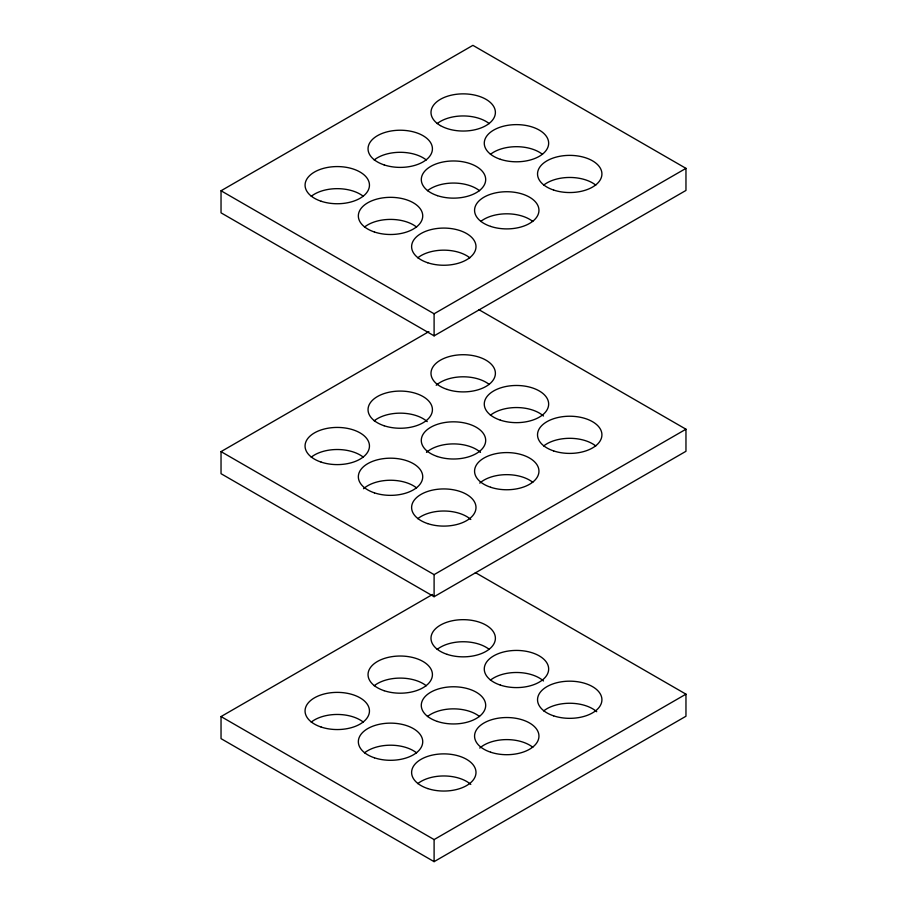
<?xml version="1.0" encoding="UTF-8"?>
<svg xmlns="http://www.w3.org/2000/svg" width="907" height="907" viewBox="0 0 907 907"><rect width="100%" height="100%" fill="white"/><g stroke="black" fill="none" stroke-linecap="round" stroke-linejoin="round"><path stroke-width="1.36" d="M221.036 190.765L472.898 45.35L685.964 168.362L685.964 190.436L434.102 335.851L221.036 212.839L221.036 190.765L434.102 313.777L685.964 168.362M479.021 309.74L685.964 429.215L685.964 451.289L434.102 596.704L221.036 473.692L221.036 451.618L428.886 331.622M221.036 451.618L434.102 574.63L685.964 429.215M475.347 572.566L685.964 694.161L685.964 716.235L434.102 861.65L221.036 738.638L221.036 716.564L432.56 594.448M221.036 716.564L434.102 839.576L685.964 694.161M434.102 313.777L434.102 335.851M434.102 574.63L434.102 596.704M434.102 839.576L434.102 861.65M417.753 783.625A32.187 18.582 0 0 1 470.801 784.43M479.758 748.071A32.187 18.582 0 0 1 532.806 747.266M543.69 710.918A32.187 18.582 0 0 1 596.738 711.723M490.415 680.159A32.187 18.582 0 0 1 543.474 680.964M437.151 649.412A32.187 18.582 0 0 1 489.247 649.412M427.458 716.519A32.187 18.582 0 0 1 479.542 716.519M374.194 685.76A32.187 18.582 0 0 1 426.279 685.76M311.226 722.119A32.187 18.582 0 0 1 363.31 722.119M364.489 752.867A32.187 18.582 0 0 1 416.585 752.867M417.753 518.679A32.187 18.582 0 0 1 470.801 519.484M479.758 483.125A32.187 18.582 0 0 1 532.806 482.32M543.69 445.972A32.187 18.582 0 0 1 595.774 445.972M490.415 415.225A32.187 18.582 0 0 1 543.474 416.018M436.199 385.271A32.187 18.582 0 0 1 489.247 384.466M426.494 452.378A32.187 18.582 0 0 1 480.506 452.378M374.194 420.825A32.187 18.582 0 0 1 427.242 421.619M311.226 457.173A32.187 18.582 0 0 1 363.31 457.173M363.526 488.726A32.187 18.582 0 0 1 416.585 487.921M417.753 257.826A32.187 18.582 0 0 1 469.849 257.826M480.721 221.467A32.187 18.582 0 0 1 532.806 221.467M543.69 185.119A32.187 18.582 0 0 1 595.774 185.119M490.415 154.36A32.187 18.582 0 0 1 542.511 154.36M437.151 123.613A32.187 18.582 0 0 1 489.247 123.613M427.458 190.719A32.187 18.582 0 0 1 479.542 190.719M374.194 159.961A32.187 18.582 0 0 1 426.279 159.961M311.226 196.32A32.187 18.582 0 0 1 363.31 196.32M364.489 227.067A32.187 18.582 0 0 1 416.585 227.067M384.137 690.703A32.187 18.582 0 0 0 432.424 674.604A32.187 18.582 0 0 0 384.137 658.516A32.187 18.582 0 0 0 384.137 690.703M447.106 654.355A32.187 18.582 0 0 0 495.392 638.256A32.187 18.582 0 0 0 447.106 622.157A32.187 18.582 0 0 0 447.106 654.355M490.664 752.209A32.187 18.582 0 0 0 538.951 736.11A32.187 18.582 0 0 0 490.664 720.022A32.187 18.582 0 0 0 490.664 752.209M321.169 727.063A32.187 18.582 0 0 0 369.455 710.963A32.187 18.582 0 0 0 321.169 694.864A32.187 18.582 0 0 0 321.169 727.063M374.444 757.81A32.187 18.582 0 0 0 422.73 741.711A32.187 18.582 0 0 0 374.444 725.623A32.187 18.582 0 0 0 374.444 757.81M427.707 788.557A32.187 18.582 0 0 0 475.994 772.469A32.187 18.582 0 0 0 427.707 756.37A32.187 18.582 0 0 0 427.707 788.557M553.633 715.85A32.187 18.582 0 0 0 601.919 699.762A32.187 18.582 0 0 0 553.633 683.663A32.187 18.582 0 0 0 553.633 715.85M437.401 721.462A32.187 18.582 0 0 0 485.687 705.363A32.187 18.582 0 0 0 437.401 689.263A32.187 18.582 0 0 0 437.401 721.462M500.369 685.102A32.187 18.582 0 0 0 548.656 669.003A32.187 18.582 0 0 0 500.369 652.915A32.187 18.582 0 0 0 500.369 685.102M384.137 425.757A32.187 18.582 0 0 0 432.424 409.669A32.187 18.582 0 0 0 384.137 393.57A32.187 18.582 0 0 0 384.137 425.757M447.106 389.409A32.187 18.582 0 0 0 495.392 373.31A32.187 18.582 0 0 0 447.106 357.211A32.187 18.582 0 0 0 447.106 389.409M490.664 487.263A32.187 18.582 0 0 0 538.951 471.164A32.187 18.582 0 0 0 490.664 455.076A32.187 18.582 0 0 0 490.664 487.263M321.169 462.117A32.187 18.582 0 0 0 369.455 446.017A32.187 18.582 0 0 0 321.169 429.918A32.187 18.582 0 0 0 321.169 462.117M374.444 492.864A32.187 18.582 0 0 0 422.73 476.765A32.187 18.582 0 0 0 374.444 460.677A32.187 18.582 0 0 0 374.444 492.864M427.707 523.611A32.187 18.582 0 0 0 475.994 507.523A32.187 18.582 0 0 0 427.707 491.424A32.187 18.582 0 0 0 427.707 523.611M553.633 450.915A32.187 18.582 0 0 0 601.919 434.816A32.187 18.582 0 0 0 553.633 418.717A32.187 18.582 0 0 0 553.633 450.915M437.401 456.516A32.187 18.582 0 0 0 485.687 440.417A32.187 18.582 0 0 0 437.401 424.317A32.187 18.582 0 0 0 437.401 456.516M500.369 420.156A32.187 18.582 0 0 0 548.656 404.057A32.187 18.582 0 0 0 500.369 387.969A32.187 18.582 0 0 0 500.369 420.156M384.137 164.904A32.187 18.582 0 0 0 432.424 148.805A32.187 18.582 0 0 0 384.137 132.717A32.187 18.582 0 0 0 384.137 164.904M440.439 125.597A32.187 18.582 0 0 0 494.292 117.264A32.187 18.582 0 0 0 454.872 94.498A32.187 18.582 0 0 0 440.439 125.597M490.664 226.41A32.187 18.582 0 0 0 538.951 210.311A32.187 18.582 0 0 0 490.664 194.223A32.187 18.582 0 0 0 490.664 226.41M321.169 201.252A32.187 18.582 0 0 0 369.455 185.164A32.187 18.582 0 0 0 321.169 169.065A32.187 18.582 0 0 0 321.169 201.252M374.444 232.011A32.187 18.582 0 0 0 422.73 215.911A32.187 18.582 0 0 0 374.444 199.823A32.187 18.582 0 0 0 374.444 232.011M427.707 262.758A32.187 18.582 0 0 0 475.994 246.67A32.187 18.582 0 0 0 427.707 230.571A32.187 18.582 0 0 0 427.707 262.758M553.633 190.051A32.187 18.582 0 0 0 601.919 173.963A32.187 18.582 0 0 0 553.633 157.863A32.187 18.582 0 0 0 553.633 190.051M437.401 195.651A32.187 18.582 0 0 0 485.687 179.563A32.187 18.582 0 0 0 437.401 163.464A32.187 18.582 0 0 0 437.401 195.651M500.369 159.303A32.187 18.582 0 0 0 548.656 143.204A32.187 18.582 0 0 0 500.369 127.116A32.187 18.582 0 0 0 500.369 159.303"/></g></svg>
